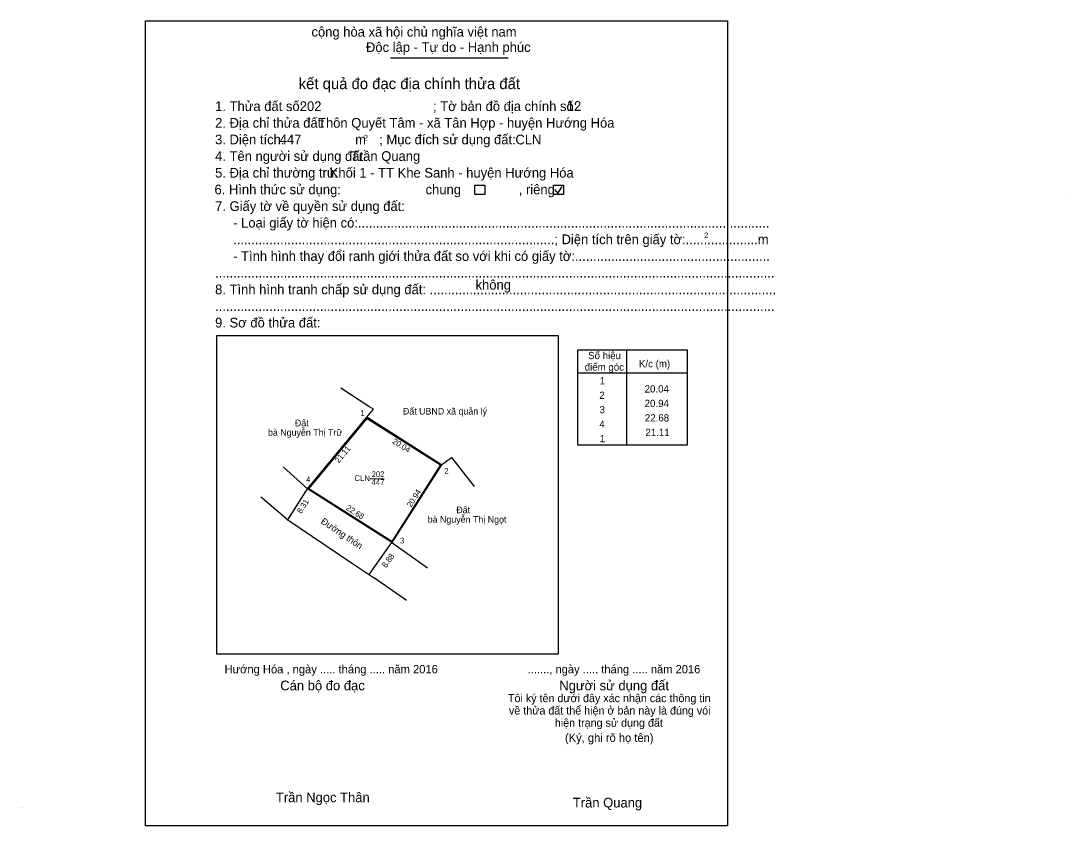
# Model space of a CAD drawing. Extents: x 550549 to 551729, y 1840514 to 1840697.
# Drawn here: x 551178.7 to 551415.2, y 1840514.4 to 1840697.1 of the extents above; entities that cross this region are included whole.
import ezdxf

# ---------------------------------------------------------------- set-up
doc = ezdxf.new("R2010")
doc.units = 0
for name, color, linetype in [('Level 1', 7, 'Continuous'), ('Level 10', 7, 'Continuous'), ('Level 23', 7, 'Continuous'), ('Level 5', 7, 'Continuous'), ('Level 6', 7, 'Continuous'), ('Level 63', 7, 'Continuous'), ('Level 7', 7, 'Continuous')]:
    doc.layers.add(name, color=color, linetype=linetype)

msp = doc.modelspace()

# ---------------------------------------------------------------- linework, layer by layer
at = {"layer": 'Level 1'}
for points in [[(551257.08, 1840607.27), (551273.99, 1840596.52), (551262.74, 1840578.86), (551243.6, 1840591.03)], [(551257.12, 1840607.01), (551273.71, 1840596.46), (551262.68, 1840579.14), (551243.9, 1840591.08)]]:
    msp.add_lwpolyline(points, close=True, dxfattribs=at)
at = {"layer": 'Level 10'}
for p, q in [((551243.6, 1840591.03), (551257.08, 1840607.27)), ((551273.99, 1840596.52), (551257.08, 1840607.27)), ((551238.12, 1840596.02), (551243.6, 1840591.03)), ((551273.99, 1840596.52), (551262.74, 1840578.86)), ((551262.74, 1840578.86), (551243.6, 1840591.03)), ((551233.39, 1840588.87), (551233.07, 1840589.14)), ((551238.91, 1840584.18), (551233.39, 1840588.87)), ((551238.91, 1840584.18), (551244.71, 1840580.27)), ((551244.71, 1840580.27), (551253.8, 1840574.14)), ((551262.74, 1840578.86), (551270.46, 1840573.37)), ((551253.8, 1840574.14), (551254.94, 1840573.37)), ((551254.94, 1840573.37), (551258.78, 1840570.79)), ((551270.46, 1840573.37), (551270.79, 1840573.14)), ((551266.05, 1840565.74), (551258.78, 1840570.79))]:
    msp.add_line(p, q, dxfattribs=at)
for points in [[(551257.52, 1840609.72), (551251.18, 1840613.83)], [(551257.08, 1840607.27), (551258.54, 1840609.06), (551257.52, 1840609.72)], [(551273.99, 1840596.52), (551276.26, 1840598.17), (551281.39, 1840591.54)]]:
    msp.add_lwpolyline(points, dxfattribs=at)
at = {"layer": 'Level 23'}
for p, q in [((551238.12, 1840596.02), (551243.6, 1840591.03)), ((551238.12, 1840596.02), (551243.6, 1840591.03)), ((551262.74, 1840578.86), (551243.6, 1840591.03)), ((551262.74, 1840578.86), (551243.6, 1840591.03)), ((551233.39, 1840588.87), (551233.07, 1840589.14)), ((551233.39, 1840588.87), (551233.07, 1840589.14)), ((551238.91, 1840584.18), (551233.39, 1840588.87)), ((551238.91, 1840584.18), (551233.39, 1840588.87)), ((551238.91, 1840584.18), (551244.71, 1840580.27)), ((551238.91, 1840584.18), (551244.71, 1840580.27)), ((551244.71, 1840580.27), (551253.8, 1840574.14)), ((551244.71, 1840580.27), (551253.8, 1840574.14)), ((551262.74, 1840578.86), (551270.46, 1840573.37)), ((551262.74, 1840578.86), (551270.46, 1840573.37)), ((551253.8, 1840574.14), (551254.94, 1840573.37)), ((551253.8, 1840574.14), (551254.94, 1840573.37)), ((551254.94, 1840573.37), (551258.78, 1840570.79)), ((551254.94, 1840573.37), (551258.78, 1840570.79))]:
    msp.add_line(p, q, dxfattribs=at)
at = {"layer": 'Level 5'}
for p, q in [((551178.69, 1840518.82), (551178.69, 1840518.82)), ((551178.69, 1840518.82), (551178.69, 1840518.82)), ((551178.69, 1840518.82), (551178.69, 1840518.82)), ((551178.69, 1840518.82), (551178.69, 1840518.82)), ((551178.69, 1840518.82), (551178.69, 1840518.82)), ((551178.69, 1840518.82), (551178.69, 1840518.82)), ((551178.69, 1840518.82), (551178.69, 1840518.82)), ((551178.69, 1840518.82), (551178.69, 1840518.82)), ((551178.69, 1840518.82), (551178.69, 1840518.82)), ((551179.09, 1840518.76), (551179.09, 1840518.76)), ((551179.09, 1840518.76), (551179.09, 1840518.76)), ((551179.09, 1840518.76), (551179.09, 1840518.76))]:
    msp.add_line(p, q, dxfattribs=at)
at = {"layer": 'Level 63'}
for p, q in [((551315.85, 1840622.57), (551315.85, 1840600.91)), ((551329.62, 1840622.57), (551329.62, 1840600.91)), ((551304.83, 1840617.32), (551329.62, 1840617.32)), ((551257.82, 1840593.37), (551260.99, 1840593.34)), ((551239.14, 1840584.02), (551243.6, 1840591.03)), ((551257.59, 1840571.62), (551262.74, 1840578.86))]:
    msp.add_line(p, q, dxfattribs=at)
msp.add_lwpolyline([(551329.62, 1840600.91), (551304.83, 1840600.91), (551304.83, 1840622.57), (551329.62, 1840622.57)], dxfattribs=at)
at = {"layer": 'Level 7'}
for p, q in [((551206.88, 1840697.06), (551206.88, 1840697.06)), ((551262.41, 1840688.7), (551289.07, 1840688.7)), ((551299.59, 1840658.89), (551300.34, 1840657.92)), ((551300.34, 1840657.92), (551301.26, 1840659.55)), ((551415.21, 1840657.14), (551415.21, 1840657.14)), ((551338.71, 1840514.72), (551338.71, 1840514.72))]:
    msp.add_line(p, q, dxfattribs=at)
for points in [[(551206.88, 1840697.06), (551338.72, 1840697.06), (551338.72, 1840514.72), (551206.88, 1840514.72)], [(551281.49, 1840659.87), (551283.75, 1840659.87), (551283.75, 1840657.76), (551281.49, 1840657.76)], [(551299.3, 1840659.87), (551301.56, 1840659.87), (551301.56, 1840657.76), (551299.3, 1840657.76)], [(551223.05, 1840625.82), (551300.39, 1840625.82), (551300.39, 1840553.58), (551223.05, 1840553.58)]]:
    msp.add_lwpolyline(points, close=True, dxfattribs=at)

# ---------------------------------------------------------------- texts
at = {"layer": 'Level 1'}
for s, height, p in [('202', 1.3, (551258.13, 1840593.7)), ('CLN', 1.3, (551254.24, 1840592.83)), ('447', 1.3, (551258.12, 1840591.89)), ('Hướng Hóa , ngày ..... tháng ..... năm 2016', 1.89, (551224.82, 1840549.25)), ('Trần Ngọc Thân', 2.1993, (551236.45, 1840520.05)), ('Trần Quang', 2.2, (551303.7, 1840518.86))]:
    msp.add_text(s, height=height, dxfattribs=at).set_placement(p)
at = {"layer": 'Level 6'}
for s, p in [('CLN', (551290.7, 1840669.07)), ('Trần Quang', (551253.44, 1840665.33))]:
    msp.add_text(s, height=2.2, dxfattribs=at).set_placement(p)
at = {"layer": 'Level 63'}
for s, height, p in [('Số hiệu', 1.64, (551307.17, 1840620.43)), ('điểm góc', 1.64, (551306.4, 1840617.82)), ('K/c (m)', 1.64, (551318.68, 1840618.57)), (' 1', 1.64, (551309.19, 1840614.73)), ('20.04', 1.64, (551319.97, 1840612.87)), (' 2', 1.64, (551309.1, 1840611.43)), ('20.94', 1.64, (551319.97, 1840609.58)), (' 1', 1.3, (551255.11, 1840607.62)), ('Đất UBND xã quản lý', 1.5, (551265.21, 1840607.88)), (' 3', 1.64, (551309.14, 1840608.17)), ('Đất', 1.5, (551240.75, 1840605.22)), (' 4', 1.64, (551309.09, 1840604.88)), ('22.68', 1.64, (551320.03, 1840606.31)), ('bà Nguyễn Thị Trữ', 1.5, (551234.65, 1840603.06)), ('21.11', 1.64, (551320.14, 1840603.02)), (' 1', 1.64, (551309.19, 1840601.61)), (' 2', 1.3, (551274.11, 1840594.47)), (' 4', 1.3, (551242.81, 1840592.54)), ('bà Nguyễn Thị Ngọt', 1.5, (551270.83, 1840583.36)), ('Đất ', 1.5, (551277.31, 1840585.52)), (' 3', 1.3, (551264.07, 1840578.68))]:
    msp.add_text(s, height=height, dxfattribs=at).set_placement(p)
for s, height, rotation, p in [('20.04', 1.3, 327.5551, (551262.69, 1840601.49)), ('21.11', 1.3, 50.3057, (551250.69, 1840596.77)), ('20.94', 1.3, 57.5015, (551267.09, 1840586.72)), ('8.31', 1.3, 57.5341, (551242.19, 1840585.33)), ('22.68', 1.3, 327.5501, (551252.22, 1840586.39)), ('Đường thôn', 1.5, 326.0056, (551246.52, 1840583.34)), ('8.88', 1.3, 54.5748, (551261.43, 1840573.05))]:
    msp.add_text(s, height=height, rotation=rotation, dxfattribs=at).set_placement(p)
at = {"layer": 'Level 7'}
for s, height, p in [('cộng hòa xã hội chủ nghĩa việt nam', 2.2003, (551244.51, 1840693.48)), ('Độc lập - Tự do - Hạnh phúc', 2.2003, (551256.85, 1840690.01)), ('kết quả đo đạc địa chính thửa đất', 2.5149, (551241.62, 1840681.6)), ('1. Thửa đất số:', 2.2003, (551222.68, 1840676.63)), ('202', 2.2, (551241.86, 1840676.63)), ('; Tờ bản đồ địa chính số:', 2.2003, (551272.04, 1840676.63)), ('12', 2.2, (551302.34, 1840676.67)), ('2. Địa chỉ thửa đất:', 2.2003, (551222.68, 1840672.86)), ('Thôn Quyết Tâm - xã Tân Hợp - huyện Hướng Hóa', 2.2, (551245.99, 1840672.86)), ('3. Diện tích:', 2.2003, (551222.68, 1840669.09)), ('447', 2.2, (551237.32, 1840669.11)), ('m', 2.2, (551254.4, 1840669.09)), ('2', 1.26, (551256.37, 1840669.97)), ('; Mục đích sử dụng đất:', 2.2003, (551259.85, 1840669.09)), ('4. Tên người sử dụng đất:', 2.2003, (551222.68, 1840665.32)), ('5. Địa chỉ thường trú:', 2.2003, (551222.68, 1840661.55)), ('Khối 1 - TT Khe Sanh - huyện Hướng Hóa', 2.2, (551248.65, 1840661.55)), ('6. Hình thức sử dụng:', 2.2003, (551222.54, 1840657.77)), ('chung                , riêng', 2.2003, (551270.36, 1840657.77)), ('7. Giấy tờ về quyền sử dụng đất:', 2.2003, (551222.68, 1840653.99)), ('     - Loại giấy tờ hiện có:..................................................................................................................', 2.20026, (551222.68, 1840650.23)), ('     .........................................................................................; Diện tích trên giấy tờ:....................m', 2.20026, (551222.68, 1840646.47)), ('2', 1.26, (551333.45, 1840647.85)), ('     - Tình hình thay đổi ranh giới thửa đất so với khi có giấy tờ:......................................................', 2.20026, (551222.68, 1840642.68)), ('8. Tình hình tranh chấp sử dụng đất: ................................................................................................', 2.20026, (551222.68, 1840635.13)), ('...........................................................................................................................................................', 2.20026, (551222.68, 1840638.9)), ('không', 2.201, (551281.68, 1840636.18)), ('9. Sơ đồ thửa đất:', 2.2003, (551222.68, 1840627.6)), ('...........................................................................................................................................................', 2.20026, (551222.68, 1840631.37)), ('......., ngày ..... tháng ..... năm 2016', 1.8862, (551293.47, 1840549.25)), ('Cán bộ đo đạc', 2.2005, (551237.44, 1840545.4)), ('Người sử dụng đất', 2.2003, (551300.64, 1840545.4)), ('Tôi ký tên dưới đây xác nhận các thông tin', 1.8178, (551289.01, 1840542.72)), ('về thửa đất thể hiện ở bản này là đúng vói', 1.8178, (551289.24, 1840539.92)), ('hiện trạng sử dụng đất', 1.8178, (551299.63, 1840537.15)), ('(Ký, ghi rõ họ tên)', 1.8862, (551301.93, 1840533.72)), ('.', 0.629, (551338.6, 1840514.41))]:
    msp.add_text(s, height=height, dxfattribs=at).set_placement(p)

doc.saveas('drawing.dxf')
